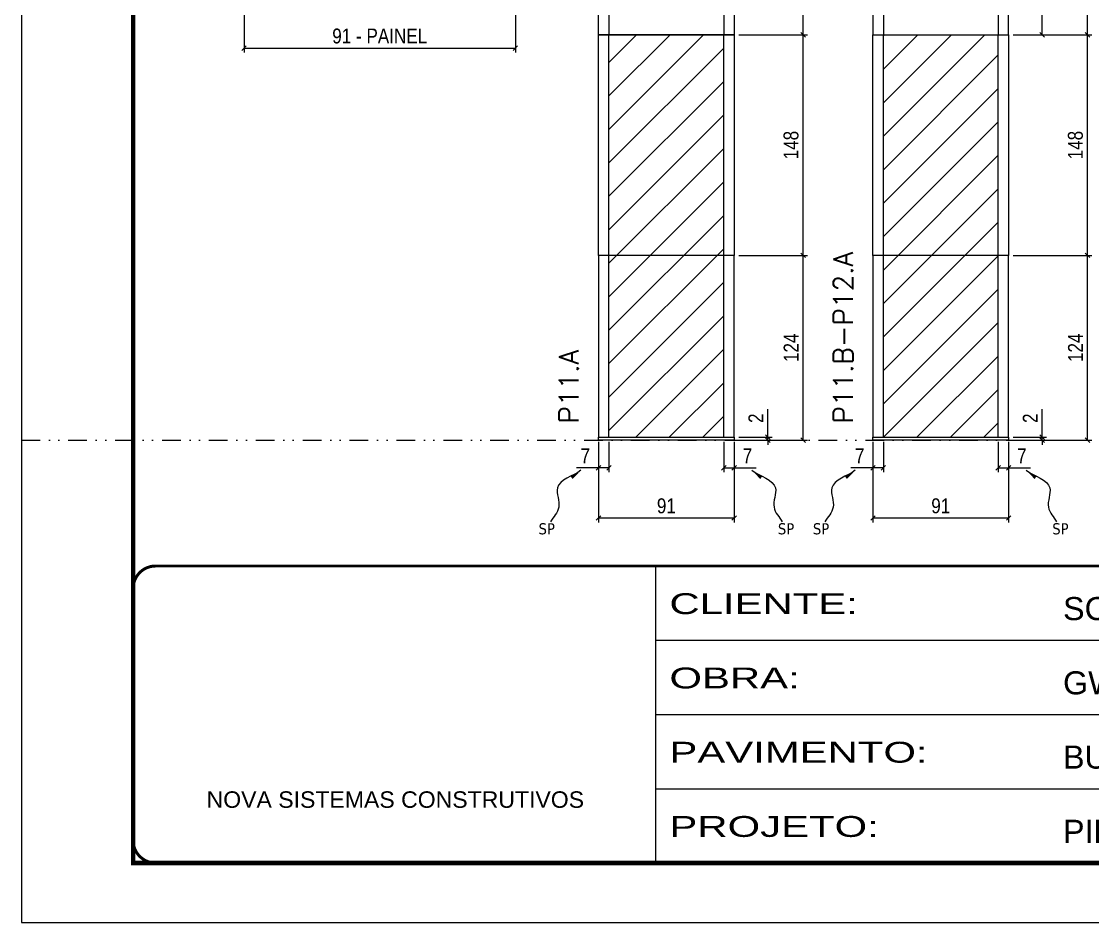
# Model space of a CAD drawing. Extents: x 13379 to 23315, y 867 to 16997.
# Drawn here: x 15984 to 16703, y 12353 to 12957 of the extents above; entities that cross this region are included whole.
import ezdxf

# ---------------------------------------------------------------- set-up
doc = ezdxf.new("R2010")
doc.units = 0
for name, pattern in [('CONTINUO', [0]), ('DASHED', [0.75, 0.5, -0.25]), ('DIVIDE2', [0.625, 0.25, -0.125, 0, -0.125, 0, -0.125]), ('HIDDEN', [0.375, 0.25, -0.125])]:
    doc.linetypes.add(name, pattern=pattern)
for name, color, linetype in [('COTA', 241, 'Continuous'), ('Nível', 160, 'Continuous'), ('Painéis', 200, 'Continuous'), ('Sarrafo de Pressão', 42, 'HIDDEN'), ('texto', 7, 'Continuous')]:
    doc.layers.add(name, color=color, linetype=linetype)
for name, color, linetype, lineweight in [('Folhas', 255, 'Continuous', 9), ('Hachura', 251, 'Continuous', 9), ('SARRAFO DE PRESSAO', 251, 'DASHED', 9), ('Texto Seção', 7, 'Continuous', 15)]:
    doc.layers.add(name, color=color, linetype=linetype, lineweight=lineweight)
doc.styles.add('ARIAL', font='arial.ttf')
doc.styles.add('COTA TECNICA', font='techl___.ttf', dxfattribs={"height": 10})
doc.styles.add('COTA TECNICA 2X', font='techl___.ttf', dxfattribs={"height": 10})
doc.styles.add('COTA TECNICA-50', font='techl___.ttf', dxfattribs={"height": 10})
doc.styles.add('REGUA-120', font='ROMANS.shx', dxfattribs={"height": 15})
doc.styles.get("Standard").update_dxf_attribs({"font": 'arial.ttf'})
doc.styles.add('Tecnologia', font='')
doc.styles.get('Tecnologia').set_extended_font_data('Forgotten Futurist')
doc.dimstyles.new('COTA PAINEL-50', dxfattribs={"dimtxt": 10, "dimasz": 3, "dimexe": 3, "dimexo": 3, "dimgap": 3, "dimtad": 1, "dimdec": 1, "dimzin": 12, "dimdsep": 46, "dimtxsty": 'COTA TECNICA-50', "dimblk1": 'OBLIQUE', "dimblk2": 'OBLIQUE', "dimsah": 1, "dimcen": 0.9, "dimclrd": 4, "dimclre": 4, "dimclrt": 240, "dimadec": 1, "dimazin": 3, "dimtfac": 1, "dimtdec": 1, "dimtmove": 0, "dimatfit": 3, "dimfxl": 1, "dimtolj": 1, "dimtzin": 12, "dimarcsym": 0})
doc.dimstyles.new('PAINEL', dxfattribs={"dimtxt": 10, "dimasz": 3, "dimexe": 3, "dimexo": 3, "dimgap": 3, "dimtad": 1, "dimdec": 1, "dimzin": 12, "dimdsep": 46, "dimtxsty": 'COTA TECNICA', "dimblk1": 'OBLIQUE', "dimblk2": 'OBLIQUE', "dimsah": 1, "dimcen": 0.9, "dimclrd": 4, "dimclre": 4, "dimclrt": 240, "dimadec": 1, "dimazin": 3, "dimtfac": 1, "dimtdec": 1, "dimtmove": 0, "dimatfit": 3, "dimfxl": 1, "dimtolj": 1, "dimtzin": 12, "dimarcsym": 0})
doc.dimstyles.new('SECAO PILAR', dxfattribs={"dimtxt": 10, "dimasz": 3, "dimexe": 3, "dimexo": 3, "dimgap": 3, "dimtad": 1, "dimdec": 1, "dimlfac": 0.5, "dimzin": 12, "dimdsep": 46, "dimtxsty": 'COTA TECNICA 2X', "dimblk1": 'OBLIQUE', "dimblk2": 'OBLIQUE', "dimsah": 1, "dimcen": 0.9, "dimclrd": 256, "dimclre": 256, "dimclrt": 256, "dimadec": 1, "dimazin": 3, "dimtfac": 1, "dimtdec": 1, "dimtmove": 0, "dimatfit": 3, "dimfxl": 1, "dimtolj": 1, "dimtzin": 12, "dimarcsym": 0})
doc.dimstyles.get("Standard").update_dxf_attribs({"dimtxt": 0.18, "dimasz": 0.18, "dimexe": 0.18, "dimexo": 0.0625, "dimgap": 0.09, "dimtad": 0, "dimtih": 1, "dimtoh": 1, "dimdec": 4, "dimzin": 0, "dimdsep": 46, "dimtxsty": 'Standard', "dimcen": 0.09, "dimadec": 0, "dimazin": 0, "dimtfac": 1, "dimtdec": 4, "dimtofl": 0, "dimtmove": 0, "dimatfit": 3, "dimfxl": 1, "dimtolj": 1, "dimtzin": 0, "dimarcsym": 0})

# ---------------------------------------------------------------- blocks, each defined once
blk = doc.blocks.new('9999999999')
at = {"color": 30, "linetype": 'CONTINUO'}
for p, q in [((98564.56, 34230.21), (98564.56, 34429.45)), ((98564.56, 34379.64), (99583.98, 34379.64)), ((98564.56, 34329.83), (99487.98, 34329.83)), ((98564.56, 34280.02), (99487.98, 34280.02))]:
    blk.add_line(p, q, dxfattribs=at)
at = {"color": 30, "linetype": 'CONTINUO', "const_width": 2}
blk.add_lwpolyline([(99583.98, 34230.21), (99583.98, 34414.45, 0.414214), (99568.98, 34429.45), (98228.98, 34429.45, 0.414214), (98213.98, 34414.45), (98213.98, 34245.21, 0.414214), (98228.98, 34230.21), (99583.98, 34230.21)], format="xyb", dxfattribs=at)
at = {"layer": 'Folhas'}
blk.add_lwpolyline([(98138.98, 34190.21), (99623.98, 34190.21), (99623.98, 35240.21), (98138.98, 35240.21)], close=True, dxfattribs=at)
at = {"layer": 'Folhas', "color": 30, "const_width": 3}
blk.add_lwpolyline([(98213.98, 34230.21), (99583.98, 34230.21), (99583.98, 35200.21), (98213.98, 35200.21)], close=True, dxfattribs=at)
at = {"color": 7, "linetype": 'Continuous', "ltscale": 5, "style": 'ARIAL'}
for s, height, p in [('SCHWARTZ', 15.483, (98837.68, 34393.13)), ('GWT', 15.483, (98837.68, 34343.32)), ('BUSINESS CENTER E LAZER', 15.4829, (98837.68, 34293.51)), ('NOVA SISTEMAS CONSTRUTIVOS', 11.0592, (98263.19, 34267.21)), ('PILARES', 15.483, (98837.68, 34243.7))]:
    blk.add_text(s, height=height, dxfattribs=at).set_placement(p)
at = {"layer": 'Folhas', "color": 7, "style": 'Tecnologia', "width": 1.5}
for s, p in [('CLIENTE:', (98573.65, 34397.17)), ('OBRA:', (98573.65, 34347.31)), ('PAVIMENTO:', (98573.65, 34297.5)), ('PROJETO:', (98573.65, 34247.69))]:
    blk.add_text(s, height=14, dxfattribs=at).set_placement(p)
blk = doc.blocks.new('_Oblique')
at = {"color": 0, "linetype": 'ByBlock', "lineweight": -2}
blk.add_line((-0.5, -0.5), (0.5, 0.5), dxfattribs=at)
blk = doc.blocks.new('*D367')
at = {"layer": 'COTA', "lineweight": -2, "transparency": 16777216}
for p, q in [((16133.85, 13024.65), (16133.85, 12936.48)), ((16315.85, 13024.69), (16315.85, 12936.48)), ((16133.85, 12939.48), (16315.85, 12939.48))]:
    blk.add_line(p, q, dxfattribs=at)
at = {"layer": 'Defpoints', "color": 0, "transparency": 16777216}
for p in [(16133.85, 13027.65), (16315.85, 13027.69), (16315.85, 12939.48)]:
    blk.add_point(p, dxfattribs=at)
at = {"layer": 'COTA', "lineweight": -2, "transparency": 16777216, "xscale": 3, "yscale": 3, "zscale": 3, "rotation": 180}
blk.add_blockref('_Oblique', (16133.85, 12939.48), dxfattribs=at)
at = {"layer": 'COTA', "lineweight": -2, "transparency": 16777216, "xscale": 3, "yscale": 3, "zscale": 3}
blk.add_blockref('_Oblique', (16315.85, 12939.48), dxfattribs=at)
at = {"layer": 'COTA', "transparency": 16777216, "insert": (16224.85, 12947.59), "char_height": 10, "attachment_point": 5, "style": 'COTA TECNICA 2X'}
blk.add_mtext('\\A1;91 - PAINEL', dxfattribs=at)
blk = doc.blocks.new('*D372')
at = {"layer": 'COTA', "color": 4, "lineweight": -2, "transparency": 16777216}
for p, q in [((16371.63, 12675.44), (16371.63, 12621.27)), ((16462.63, 12675.44), (16462.63, 12621.27)), ((16371.63, 12624.27), (16462.63, 12624.27))]:
    blk.add_line(p, q, dxfattribs=at)
at = {"layer": 'Defpoints', "color": 0, "transparency": 16777216}
for p in [(16371.63, 12678.44), (16462.63, 12678.44), (16462.63, 12624.27)]:
    blk.add_point(p, dxfattribs=at)
at = {"layer": 'COTA', "color": 4, "lineweight": -2, "transparency": 16777216, "xscale": 3, "yscale": 3, "zscale": 3, "rotation": 180}
blk.add_blockref('_Oblique', (16371.63, 12624.27), dxfattribs=at)
at = {"layer": 'COTA', "color": 4, "lineweight": -2, "transparency": 16777216, "xscale": 3, "yscale": 3, "zscale": 3}
blk.add_blockref('_Oblique', (16462.63, 12624.27), dxfattribs=at)
at = {"layer": 'COTA', "color": 240, "transparency": 16777216, "insert": (16417.13, 12632.36), "char_height": 10, "attachment_point": 5, "style": 'COTA TECNICA'}
blk.add_mtext('\\A1;91', dxfattribs=at)
blk = doc.blocks.new('*D374')
at = {"layer": 'COTA', "color": 4, "lineweight": -2, "transparency": 16777216}
for p, q in [((16465.63, 12800.44), (16511.87, 12800.44)), ((16508.87, 12676.44), (16508.87, 12800.44)), ((16465.63, 12676.44), (16511.87, 12676.44))]:
    blk.add_line(p, q, dxfattribs=at)
at = {"layer": 'Defpoints', "color": 0, "transparency": 16777216}
for p in [(16462.63, 12800.44), (16508.87, 12800.44), (16462.63, 12676.44)]:
    blk.add_point(p, dxfattribs=at)
at = {"layer": 'COTA', "color": 4, "lineweight": -2, "transparency": 16777216, "xscale": 3, "yscale": 3, "zscale": 3}
for p, rotation in [((16508.87, 12800.44), 90), ((16508.87, 12676.44), 270)]:
    blk.add_blockref('_Oblique', p, dxfattribs=dict(at, rotation=rotation))
at = {"layer": 'COTA', "color": 240, "transparency": 16777216, "insert": (16500.8, 12738.44), "char_height": 10, "attachment_point": 5, "rotation": 90, "style": 'COTA TECNICA-50'}
blk.add_mtext('\\A1;124', dxfattribs=at)
blk = doc.blocks.new('*D375')
at = {"layer": 'COTA', "color": 4, "lineweight": -2, "transparency": 16777216}
for p, q in [((16485.16, 12678.44), (16485.16, 12697.25)), ((16465.63, 12678.44), (16488.16, 12678.44)), ((16465.63, 12676.44), (16488.16, 12676.44)), ((16485.16, 12676.44), (16485.16, 12678.44)), ((16485.16, 12676.44), (16485.16, 12673.44))]:
    blk.add_line(p, q, dxfattribs=at)
at = {"layer": 'Defpoints', "color": 0, "transparency": 16777216}
for p in [(16462.63, 12678.44), (16462.63, 12676.44), (16485.16, 12676.44)]:
    blk.add_point(p, dxfattribs=at)
at = {"layer": 'COTA', "color": 4, "lineweight": -2, "transparency": 16777216, "xscale": 3, "yscale": 3, "zscale": 3}
for p, rotation in [((16485.16, 12678.44), 270), ((16485.16, 12676.44), 90)]:
    blk.add_blockref('_Oblique', p, dxfattribs=dict(at, rotation=rotation))
at = {"layer": 'COTA', "color": 240, "transparency": 16777216, "insert": (16477.16, 12691.19), "char_height": 10, "attachment_point": 5, "rotation": 90, "style": 'COTA TECNICA-50'}
blk.add_mtext('\\A1;2', dxfattribs=at)
blk = doc.blocks.new('*D395')
at = {"layer": 'COTA', "color": 4, "linetype": 'ByBlock', "lineweight": -2, "transparency": 16777216}
for p, q in [((16465.63, 12948.44), (16511.87, 12948.44)), ((16508.87, 12800.44), (16508.87, 12948.44)), ((16465.63, 12800.44), (16511.87, 12800.44))]:
    blk.add_line(p, q, dxfattribs=at)
at = {"layer": 'Defpoints', "color": 0, "linetype": 'ByBlock', "transparency": 16777216}
for p in [(16462.63, 12948.44), (16508.87, 12948.44), (16462.63, 12800.44)]:
    blk.add_point(p, dxfattribs=at)
at = {"layer": 'COTA', "color": 4, "linetype": 'ByBlock', "lineweight": -2, "transparency": 16777216, "xscale": 3, "yscale": 3, "zscale": 3}
for p, rotation in [((16508.87, 12948.44), 90), ((16508.87, 12800.44), 270)]:
    blk.add_blockref('_Oblique', p, dxfattribs=dict(at, rotation=rotation))
at = {"layer": 'COTA', "color": 240, "linetype": 'ByBlock', "transparency": 16777216, "insert": (16500.78, 12874.44), "char_height": 10, "attachment_point": 5, "rotation": 90, "style": 'COTA TECNICA'}
blk.add_mtext('\\A1;148', dxfattribs=at)
blk = doc.blocks.new('*D376')
at = {"layer": 'COTA', "color": 4, "lineweight": -2, "transparency": 16777216}
for p, q in [((16378.63, 12675.44), (16378.63, 12654.93)), ((16371.63, 12673.44), (16371.63, 12654.93)), ((16371.63, 12657.93), (16356.9, 12657.93)), ((16378.63, 12657.93), (16371.63, 12657.93))]:
    blk.add_line(p, q, dxfattribs=at)
at = {"layer": 'Defpoints', "color": 0, "transparency": 16777216}
for p in [(16371.63, 12676.44), (16378.63, 12678.44), (16371.63, 12657.93)]:
    blk.add_point(p, dxfattribs=at)
at = {"layer": 'COTA', "color": 4, "lineweight": -2, "transparency": 16777216, "xscale": 3, "yscale": 3, "zscale": 3, "rotation": 180}
blk.add_blockref('_Oblique', (16371.63, 12657.93), dxfattribs=at)
at = {"layer": 'COTA', "color": 4, "lineweight": -2, "transparency": 16777216, "xscale": 3, "yscale": 3, "zscale": 3}
blk.add_blockref('_Oblique', (16378.63, 12657.93), dxfattribs=at)
at = {"layer": 'COTA', "color": 240, "transparency": 16777216, "insert": (16362.77, 12666.01), "char_height": 10, "attachment_point": 5, "style": 'COTA TECNICA-50'}
blk.add_mtext('\\A1;7', dxfattribs=at)
blk = doc.blocks.new('*D377')
at = {"layer": 'COTA', "color": 4, "lineweight": -2, "transparency": 16777216}
for p, q in [((16455.63, 12675.44), (16455.63, 12654.93)), ((16462.63, 12673.44), (16462.63, 12654.93)), ((16455.63, 12657.93), (16462.63, 12657.93)), ((16462.63, 12657.93), (16477.37, 12657.93))]:
    blk.add_line(p, q, dxfattribs=at)
at = {"layer": 'Defpoints', "color": 0, "transparency": 16777216}
for p in [(16455.63, 12678.44), (16462.63, 12676.44), (16462.63, 12657.93)]:
    blk.add_point(p, dxfattribs=at)
at = {"layer": 'COTA', "color": 4, "lineweight": -2, "transparency": 16777216, "xscale": 3, "yscale": 3, "zscale": 3, "rotation": 180}
blk.add_blockref('_Oblique', (16455.63, 12657.93), dxfattribs=at)
at = {"layer": 'COTA', "color": 4, "lineweight": -2, "transparency": 16777216, "xscale": 3, "yscale": 3, "zscale": 3}
blk.add_blockref('_Oblique', (16462.63, 12657.93), dxfattribs=at)
at = {"layer": 'COTA', "color": 240, "transparency": 16777216, "insert": (16471.5, 12666.01), "char_height": 10, "attachment_point": 5, "style": 'COTA TECNICA-50'}
blk.add_mtext('\\A1;7', dxfattribs=at)
blk = doc.blocks.new('*D382')
at = {"layer": 'COTA', "color": 4, "lineweight": -2, "transparency": 16777216}
for p, q in [((16555.67, 12675.44), (16555.67, 12621.27)), ((16646.67, 12675.44), (16646.67, 12621.27)), ((16555.67, 12624.27), (16646.67, 12624.27))]:
    blk.add_line(p, q, dxfattribs=at)
at = {"layer": 'Defpoints', "color": 0, "transparency": 16777216}
for p in [(16555.67, 12678.44), (16646.67, 12678.44), (16646.67, 12624.27)]:
    blk.add_point(p, dxfattribs=at)
at = {"layer": 'COTA', "color": 4, "lineweight": -2, "transparency": 16777216, "xscale": 3, "yscale": 3, "zscale": 3, "rotation": 180}
blk.add_blockref('_Oblique', (16555.67, 12624.27), dxfattribs=at)
at = {"layer": 'COTA', "color": 4, "lineweight": -2, "transparency": 16777216, "xscale": 3, "yscale": 3, "zscale": 3}
blk.add_blockref('_Oblique', (16646.67, 12624.27), dxfattribs=at)
at = {"layer": 'COTA', "color": 240, "transparency": 16777216, "insert": (16601.17, 12632.36), "char_height": 10, "attachment_point": 5, "style": 'COTA TECNICA'}
blk.add_mtext('\\A1;91', dxfattribs=at)
blk = doc.blocks.new('*D383')
at = {"layer": 'COTA', "color": 4, "lineweight": -2, "transparency": 16777216}
for p, q in [((16649.67, 12800.44), (16702.62, 12800.44)), ((16699.62, 12676.44), (16699.62, 12800.44)), ((16649.67, 12676.44), (16702.62, 12676.44))]:
    blk.add_line(p, q, dxfattribs=at)
at = {"layer": 'Defpoints', "color": 0, "transparency": 16777216}
for p in [(16646.67, 12800.44), (16699.62, 12800.44), (16646.67, 12676.44)]:
    blk.add_point(p, dxfattribs=at)
at = {"layer": 'COTA', "color": 4, "lineweight": -2, "transparency": 16777216, "xscale": 3, "yscale": 3, "zscale": 3}
for p, rotation in [((16699.62, 12800.44), 90), ((16699.62, 12676.44), 270)]:
    blk.add_blockref('_Oblique', p, dxfattribs=dict(at, rotation=rotation))
at = {"layer": 'COTA', "color": 240, "transparency": 16777216, "insert": (16691.55, 12738.44), "char_height": 10, "attachment_point": 5, "rotation": 90, "style": 'COTA TECNICA-50'}
blk.add_mtext('\\A1;124', dxfattribs=at)
blk = doc.blocks.new('*D384')
at = {"layer": 'COTA', "color": 4, "lineweight": -2, "transparency": 16777216}
for p, q in [((16669.2, 12678.44), (16669.2, 12697.25)), ((16649.67, 12678.44), (16672.2, 12678.44)), ((16649.67, 12676.44), (16672.2, 12676.44)), ((16669.2, 12676.44), (16669.2, 12678.44)), ((16669.2, 12676.44), (16669.2, 12673.44))]:
    blk.add_line(p, q, dxfattribs=at)
at = {"layer": 'Defpoints', "color": 0, "transparency": 16777216}
for p in [(16646.67, 12678.44), (16646.67, 12676.44), (16669.2, 12676.44)]:
    blk.add_point(p, dxfattribs=at)
at = {"layer": 'COTA', "color": 4, "lineweight": -2, "transparency": 16777216, "xscale": 3, "yscale": 3, "zscale": 3}
for p, rotation in [((16669.2, 12678.44), 270), ((16669.2, 12676.44), 90)]:
    blk.add_blockref('_Oblique', p, dxfattribs=dict(at, rotation=rotation))
at = {"layer": 'COTA', "color": 240, "transparency": 16777216, "insert": (16661.2, 12691.19), "char_height": 10, "attachment_point": 5, "rotation": 90, "style": 'COTA TECNICA-50'}
blk.add_mtext('\\A1;2', dxfattribs=at)
blk = doc.blocks.new('*D385')
at = {"layer": 'COTA', "color": 4, "lineweight": -2, "transparency": 16777216}
for p, q in [((16562.67, 12675.44), (16562.67, 12654.93)), ((16555.67, 12673.44), (16555.67, 12654.93)), ((16555.67, 12657.93), (16540.94, 12657.93)), ((16562.67, 12657.93), (16555.67, 12657.93))]:
    blk.add_line(p, q, dxfattribs=at)
at = {"layer": 'Defpoints', "color": 0, "transparency": 16777216}
for p in [(16555.67, 12676.44), (16562.67, 12678.44), (16555.67, 12657.93)]:
    blk.add_point(p, dxfattribs=at)
at = {"layer": 'COTA', "color": 4, "lineweight": -2, "transparency": 16777216, "xscale": 3, "yscale": 3, "zscale": 3, "rotation": 180}
blk.add_blockref('_Oblique', (16555.67, 12657.93), dxfattribs=at)
at = {"layer": 'COTA', "color": 4, "lineweight": -2, "transparency": 16777216, "xscale": 3, "yscale": 3, "zscale": 3}
blk.add_blockref('_Oblique', (16562.67, 12657.93), dxfattribs=at)
at = {"layer": 'COTA', "color": 240, "transparency": 16777216, "insert": (16546.8, 12666.01), "char_height": 10, "attachment_point": 5, "style": 'COTA TECNICA-50'}
blk.add_mtext('\\A1;7', dxfattribs=at)
blk = doc.blocks.new('*D386')
at = {"layer": 'COTA', "color": 4, "lineweight": -2, "transparency": 16777216}
for p, q in [((16639.67, 12675.44), (16639.67, 12654.93)), ((16646.67, 12673.44), (16646.67, 12654.93)), ((16639.67, 12657.93), (16646.67, 12657.93)), ((16646.67, 12657.93), (16661.4, 12657.93))]:
    blk.add_line(p, q, dxfattribs=at)
at = {"layer": 'Defpoints', "color": 0, "transparency": 16777216}
for p in [(16639.67, 12678.44), (16646.67, 12676.44), (16646.67, 12657.93)]:
    blk.add_point(p, dxfattribs=at)
at = {"layer": 'COTA', "color": 4, "lineweight": -2, "transparency": 16777216, "xscale": 3, "yscale": 3, "zscale": 3, "rotation": 180}
blk.add_blockref('_Oblique', (16639.67, 12657.93), dxfattribs=at)
at = {"layer": 'COTA', "color": 4, "lineweight": -2, "transparency": 16777216, "xscale": 3, "yscale": 3, "zscale": 3}
blk.add_blockref('_Oblique', (16646.67, 12657.93), dxfattribs=at)
at = {"layer": 'COTA', "color": 240, "transparency": 16777216, "insert": (16655.54, 12666.01), "char_height": 10, "attachment_point": 5, "style": 'COTA TECNICA-50'}
blk.add_mtext('\\A1;7', dxfattribs=at)
blk = doc.blocks.new('*D396')
at = {"layer": 'COTA', "color": 4, "lineweight": -2, "transparency": 16777216}
for p, q in [((16465.63, 13141.44), (16511.87, 13141.44)), ((16508.87, 12948.44), (16508.87, 13141.44)), ((16465.63, 12948.44), (16511.87, 12948.44))]:
    blk.add_line(p, q, dxfattribs=at)
at = {"layer": 'Defpoints', "color": 0, "transparency": 16777216}
for p in [(16462.63, 13141.44), (16508.87, 13141.44), (16462.63, 12948.44)]:
    blk.add_point(p, dxfattribs=at)
at = {"layer": 'COTA', "color": 4, "lineweight": -2, "transparency": 16777216, "xscale": 3, "yscale": 3, "zscale": 3}
for p, rotation in [((16508.87, 13141.44), 90), ((16508.87, 12948.44), 270)]:
    blk.add_blockref('_Oblique', p, dxfattribs=dict(at, rotation=rotation))
at = {"layer": 'COTA', "color": 240, "transparency": 16777216, "insert": (16500.63, 13044.94), "char_height": 10, "attachment_point": 5, "rotation": 90, "style": 'COTA TECNICA'}
blk.add_mtext('\\A1;193', dxfattribs=at)
blk = doc.blocks.new('*D397')
at = {"layer": 'COTA', "color": 4, "lineweight": -2, "transparency": 16777216}
for p, q in [((16649.67, 12948.44), (16702.62, 12948.44)), ((16699.62, 12800.44), (16699.62, 12948.44)), ((16649.67, 12800.44), (16702.62, 12800.44))]:
    blk.add_line(p, q, dxfattribs=at)
at = {"layer": 'Defpoints', "color": 0, "transparency": 16777216}
for p in [(16646.67, 12948.44), (16699.62, 12948.44), (16646.67, 12800.44)]:
    blk.add_point(p, dxfattribs=at)
at = {"layer": 'COTA', "color": 4, "lineweight": -2, "transparency": 16777216, "xscale": 3, "yscale": 3, "zscale": 3}
for p, rotation in [((16699.62, 12948.44), 90), ((16699.62, 12800.44), 270)]:
    blk.add_blockref('_Oblique', p, dxfattribs=dict(at, rotation=rotation))
at = {"layer": 'COTA', "color": 240, "transparency": 16777216, "insert": (16691.52, 12874.44), "char_height": 10, "attachment_point": 5, "rotation": 90, "style": 'COTA TECNICA'}
blk.add_mtext('\\A1;148', dxfattribs=at)
blk = doc.blocks.new('*D399')
at = {"layer": 'COTA', "color": 4, "lineweight": -2, "transparency": 16777216}
for p, q in [((16649.67, 13211.44), (16702.62, 13211.44)), ((16699.62, 12948.44), (16699.62, 13211.44)), ((16649.67, 12948.44), (16702.62, 12948.44))]:
    blk.add_line(p, q, dxfattribs=at)
at = {"layer": 'Defpoints', "color": 0, "transparency": 16777216}
for p in [(16646.67, 13211.44), (16699.62, 13211.44), (16646.67, 12948.44)]:
    blk.add_point(p, dxfattribs=at)
at = {"layer": 'COTA', "color": 4, "lineweight": -2, "transparency": 16777216, "xscale": 3, "yscale": 3, "zscale": 3}
for p, rotation in [((16699.62, 13211.44), 90), ((16699.62, 12948.44), 270)]:
    blk.add_blockref('_Oblique', p, dxfattribs=dict(at, rotation=rotation))
at = {"layer": 'COTA', "color": 240, "transparency": 16777216, "insert": (16691.4, 13079.94), "char_height": 10, "attachment_point": 5, "rotation": 90, "style": 'COTA TECNICA'}
blk.add_mtext('\\A1;263', dxfattribs=at)
blk = doc.blocks.new('*D401')
at = {"layer": 'COTA', "color": 4, "lineweight": -2, "transparency": 16777216}
for p, q in [((16649.67, 13192.44), (16672.2, 13192.44)), ((16669.2, 12948.44), (16669.2, 13192.44)), ((16649.67, 12948.44), (16672.2, 12948.44))]:
    blk.add_line(p, q, dxfattribs=at)
at = {"layer": 'Defpoints', "color": 0, "transparency": 16777216}
for p in [(16646.67, 13192.44), (16669.2, 13192.44), (16646.67, 12948.44)]:
    blk.add_point(p, dxfattribs=at)
at = {"layer": 'COTA', "color": 4, "lineweight": -2, "transparency": 16777216, "xscale": 3, "yscale": 3, "zscale": 3}
for p, rotation in [((16669.2, 13192.44), 90), ((16669.2, 12948.44), 270)]:
    blk.add_blockref('_Oblique', p, dxfattribs=dict(at, rotation=rotation))
at = {"layer": 'COTA', "color": 240, "transparency": 16777216, "insert": (16661.12, 13070.44), "char_height": 10, "attachment_point": 5, "rotation": 90, "style": 'COTA TECNICA'}
blk.add_mtext('\\A1;244', dxfattribs=at)

msp = doc.modelspace()

# ---------------------------------------------------------------- hatches: boundary and pattern name
at = {"layer": 'Hachura', "linetype": 'ByBlock'}
h = msp.add_hatch(dxfattribs=at)
h.set_pattern_fill('ANSI31', color=256, scale=5)
h.set_pattern_definition([(45, (-76.014, 0), (-11.22532, 11.22532), [])])
h.paths.add_polyline_path([(16378.63, 12678.44), (16455.63, 12678.44), (16455.63, 12800.44), (16378.63, 12800.44)])
h.paths.add_polyline_path([(16455.63, 12948.44), (16378.63, 12948.44), (16378.63, 12800.44), (16455.63, 12800.44)])
h = msp.add_hatch(dxfattribs=at)
h.set_pattern_fill('ANSI31', color=256, scale=5)
h.set_pattern_definition([(45, (-111.883, 0), (-11.22532, 11.22532), [])])
h.paths.add_polyline_path([(16639.67, 12800.44), (16562.67, 12800.44), (16562.67, 12678.44), (16639.67, 12678.44)])
h.paths.add_polyline_path([(16639.67, 12948.44), (16562.67, 12948.44), (16562.67, 12800.44), (16639.67, 12800.44)])

# ---------------------------------------------------------------- linework, layer by layer
at = {"layer": 'Nível', "color": 4, "linetype": 'DIVIDE2', "ltscale": 50}
msp.add_line((15984.5, 12676.44), (17469.5, 12676.44), dxfattribs=at)
at = {"layer": 'Painéis'}
for p, q in [((16555.67, 12948.44), (16646.67, 12948.44)), ((16555.67, 12800.44), (16555.67, 12948.44)), ((16646.67, 12948.44), (16646.67, 12800.44)), ((16646.67, 12800.44), (16555.67, 12800.44))]:
    msp.add_line(p, q, dxfattribs=at)
for points in [[(16555.67, 12948.44), (16646.67, 12948.44), (16646.67, 13211.44), (16555.67, 13211.44)], [(16371.63, 13141.44), (16462.63, 13141.44), (16462.63, 12948.44), (16371.63, 12948.44)], [(16371.63, 12948.44), (16462.63, 12948.44), (16462.63, 12800.44), (16371.63, 12800.44)], [(16371.63, 12678.44), (16462.63, 12678.44), (16462.63, 12800.44), (16371.63, 12800.44)], [(16555.67, 12678.44), (16646.67, 12678.44), (16646.67, 12800.44), (16555.67, 12800.44)], [(16371.63, 12678.44), (16462.63, 12678.44), (16462.63, 12676.44), (16371.63, 12676.44)], [(16555.67, 12678.44), (16646.67, 12678.44), (16646.67, 12676.44), (16555.67, 12676.44)]]:
    msp.add_lwpolyline(points, close=True, dxfattribs=at)
at = {"layer": 'Sarrafo de Pressão'}
for p, q in [((16562.67, 13211.44), (16562.67, 12948.44)), ((16639.67, 13211.44), (16639.67, 12948.44)), ((16378.63, 13141.44), (16378.63, 12948.44)), ((16455.63, 13141.44), (16455.63, 12948.44)), ((16378.63, 12800.44), (16378.63, 12948.44)), ((16455.63, 12800.44), (16455.63, 12948.44)), ((16562.67, 12800.44), (16562.67, 12948.44)), ((16639.67, 12800.44), (16639.67, 12948.44)), ((16378.63, 12678.44), (16378.63, 12800.44)), ((16455.63, 12678.44), (16455.63, 12800.44)), ((16562.67, 12678.44), (16562.67, 12800.44)), ((16639.67, 12678.44), (16639.67, 12800.44))]:
    msp.add_line(p, q, dxfattribs=at)

# ---------------------------------------------------------------- block references
at = {"layer": 'SARRAFO DE PRESSAO', "color": 6, "linetype": 'ByBlock'}
msp.add_blockref('9999999999', (-82154.48, -21837.41), dxfattribs=at)

# ---------------------------------------------------------------- texts
at = {"layer": 'texto', "color": 0, "char_height": 7.5, "attachment_point": 5}
for insert in [(16336.86, 12616.95), (16497.41, 12616.95), (16520.89, 12616.95), (16681.45, 12616.95)]:
    msp.add_mtext('{\\fTahoma|b0|i0|c0|p34;\\C4;SP}', dxfattribs=dict(at, insert=insert))
at = {"layer": 'Texto Seção', "char_height": 13, "width": 285.3299, "attachment_point": 7, "rotation": 90, "style": 'REGUA-120'}
for s, insert in [('P11.B-P12.A', (16542.2, 12687.7)), ('P11.A', (16358.16, 12687.7))]:
    msp.add_mtext(s, dxfattribs=dict(at, insert=insert))

# ---------------------------------------------------------------- dimensions: what is measured, and where the dimension line sits
at = {"layer": 'COTA'}
for base, p1, p2, angle, dimstyle, picture, middle in [((16699.62, 13211.44), (16646.67, 12948.44), (16646.67, 13211.44), 90, 'PAINEL', '*D399', (16691.4, 13079.94)), ((16669.2, 13192.44), (16646.67, 12948.44), (16646.67, 13192.44), 90, 'PAINEL', '*D401', (16661.12, 13070.44)), ((16508.87, 13141.44), (16462.63, 12948.44), (16462.63, 13141.44), 90, 'PAINEL', '*D396', (16500.63, 13044.94)), ((16699.62, 12948.44), (16646.67, 12800.44), (16646.67, 12948.44), 90, 'PAINEL', '*D397', (16691.52, 12874.44)), ((16508.87, 12800.44), (16462.63, 12676.44), (16462.63, 12800.44), 90, 'COTA PAINEL-50', '*D374', (16500.8, 12738.44)), ((16699.62, 12800.44), (16646.67, 12676.44), (16646.67, 12800.44), 90, 'COTA PAINEL-50', '*D383', (16691.55, 12738.44)), ((16371.63, 12657.93), (16378.63, 12678.44), (16371.63, 12676.44), 180, 'COTA PAINEL-50', '*D376', (16362.77, 12666.01)), ((16555.67, 12657.93), (16562.67, 12678.44), (16555.67, 12676.44), 180, 'COTA PAINEL-50', '*D385', (16546.8, 12666.01))]:
    dim = msp.add_linear_dim(base=base, p1=p1, p2=p2, angle=angle, dimstyle=dimstyle, dxfattribs=at)
    dim.commit()
    dim.dimension.update_dxf_attribs({"geometry": picture, "text_midpoint": middle})
dim = msp.add_linear_dim(base=(16315.85, 12939.48), p1=(16133.85, 13027.65), p2=(16315.85, 13027.69), text='<> - PAINEL', dimstyle='SECAO PILAR', dxfattribs=at)
dim.commit()
dim.dimension.update_dxf_attribs({"geometry": '*D367', "text_midpoint": (16224.85, 12947.59)})
at = {"layer": 'COTA', "linetype": 'ByBlock'}
dim = msp.add_linear_dim(base=(16508.87, 12948.44), p1=(16462.63, 12800.44), p2=(16462.63, 12948.44), angle=90, dimstyle='PAINEL', dxfattribs=at)
dim.commit()
dim.dimension.update_dxf_attribs({"geometry": '*D395', "text_midpoint": (16500.78, 12874.44)})
at = {"layer": 'COTA'}
for base, p1, p2, picture, middle in [((16485.16, 12676.44), (16462.63, 12678.44), (16462.63, 12676.44), '*D375', (16485.16, 12691.19)), ((16669.2, 12676.44), (16646.67, 12678.44), (16646.67, 12676.44), '*D384', (16669.2, 12691.19))]:
    dim = msp.add_linear_dim(base=base, p1=p1, p2=p2, angle=90, dimstyle='COTA PAINEL-50', dxfattribs=at)
    dim.commit()
    dim.dimension.update_dxf_attribs({"geometry": picture, "text_midpoint": middle, "dimtype": 160})
for base, p1, p2, picture, middle in [((16462.63, 12624.27), (16371.63, 12678.44), (16462.63, 12678.44), '*D372', (16417.13, 12632.36)), ((16646.67, 12624.27), (16555.67, 12678.44), (16646.67, 12678.44), '*D382', (16601.17, 12632.36))]:
    dim = msp.add_linear_dim(base=base, p1=p1, p2=p2, dimstyle='PAINEL', override={"dimarcsym": 2}, dxfattribs=at)
    dim.commit()
    dim.dimension.update_dxf_attribs({"geometry": picture, "text_midpoint": middle})
for base, p1, p2, picture, middle in [((16462.63, 12657.93), (16455.63, 12678.44), (16462.63, 12676.44), '*D377', (16471.5, 12666.01)), ((16646.67, 12657.93), (16639.67, 12678.44), (16646.67, 12676.44), '*D386', (16655.54, 12666.01))]:
    dim = msp.add_linear_dim(base=base, p1=p1, p2=p2, dimstyle='COTA PAINEL-50', dxfattribs=at)
    dim.commit()
    dim.dimension.update_dxf_attribs({"geometry": picture, "text_midpoint": middle})

# ---------------------------------------------------------------- leaders
at = {"layer": 'COTA', "path_type": 1}
for points in [[(16359.81, 12656.26), (16344.02, 12644.43), (16344.95, 12631.42), (16339.39, 12621.64)], [(16474.46, 12656.26), (16490.25, 12644.43), (16489.32, 12631.42), (16494.88, 12621.64)], [(16543.84, 12656.26), (16528.06, 12644.43), (16528.98, 12631.42), (16523.43, 12621.64)], [(16658.5, 12656.26), (16674.28, 12644.43), (16673.36, 12631.42), (16678.91, 12621.64)]]:
    msp.add_leader(points, dimstyle='Standard', override={"dimasz": 8}, dxfattribs=at)

doc.saveas('drawing.dxf')
